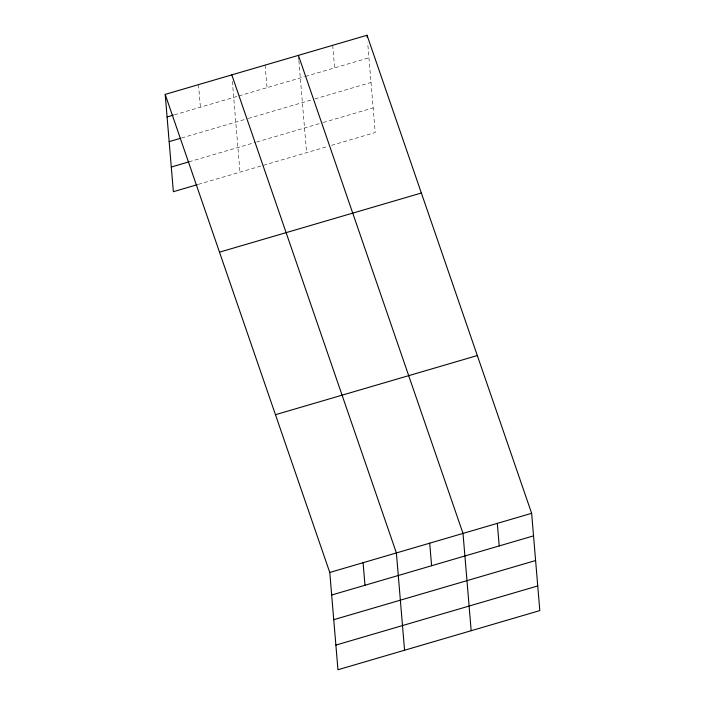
<?xml version="1.0" encoding="UTF-8"?>
<svg xmlns="http://www.w3.org/2000/svg" width="705" height="705" viewBox="0 0 705 705"><rect width="100%" height="100%" fill="white"/><g stroke="black" fill="none" stroke-linecap="round" stroke-linejoin="round"><path stroke-width="0.53" stroke-dasharray="3.52 2.64" d="M174.373 114.827L237.867 96.224M238.907 95.915L304.472 76.704M305.512 76.404L368.944 57.81M181.643 137.969L247.217 118.748M248.266 118.449L313.822 99.238M314.862 98.929L371.015 82.476M188.984 161.85L255.598 142.331M256.638 142.022L322.194 122.811M323.234 122.511L373.156 107.883M198.343 184.375L327.384 146.561M331.544 145.336L375.227 132.54L367.684 42.767M332.734 45.305L334.628 67.874M298.515 56.435L298.779 59.661M298.876 60.736L306.587 152.65M265.115 65.124L267.01 87.684M232.35 81.331L239.973 172.17M198.502 84.644L200.396 107.204"/><path stroke-width="1.06" d="M165.19 94.4L367.049 35.25L531.64 513.311L539.81 610.601L337.951 669.75L329.773 572.46L165.19 94.4L173.359 191.69L197.303 184.675M167.085 116.959L173.333 115.135M169.156 141.626L180.603 138.268M171.289 167.032L188.984 161.85M219.502 252.161L421.37 193.011M275.461 414.699L477.329 355.549M329.773 572.46L531.64 513.311M331.667 595.02L533.535 535.87M333.738 619.686L535.606 560.537M335.88 645.093L537.739 585.943M298.418 55.36L463.009 533.421L471.178 630.711M231.804 74.88L396.395 552.94L404.564 650.23M497.325 523.366L499.219 545.926M429.697 543.176L431.592 565.745M367.049 35.25L367.235 37.4M363.084 562.696L364.978 585.265"/></g></svg>
